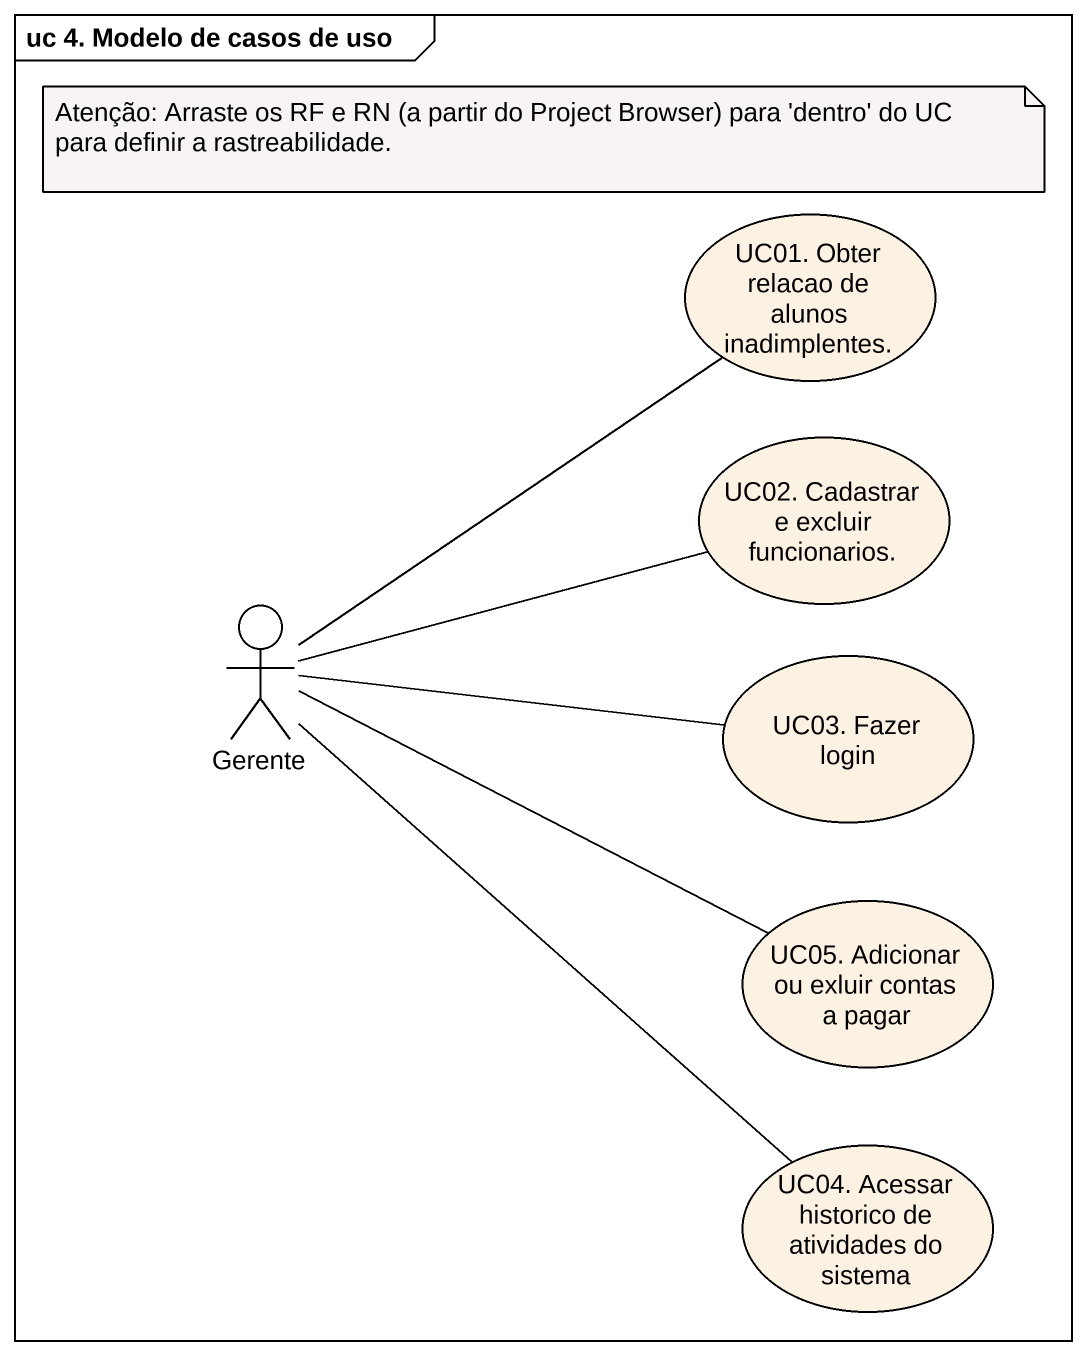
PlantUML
@startuml
mainframe uc 4. Modelo de casos de uso
usecase "UC01. Obter relacao de alunos inadimplentes." as UC01_Obter_relacao_de
usecase "UC02. Cadastrar e excluir funcionarios." as UC02_Cadastrar_e_excluir
actor Gerente
usecase "UC03. Fazer login" as UC03_Fazer_login
usecase "UC05. Adicionar ou exluir contas a pagar" as UC05_Adicionar_ou_exluir
usecase "UC04. Acessar historico de atividades do sistema" as UC04_Acessar_historico_de
Gerente -up- UC01_Obter_relacao_de
Gerente -right- UC02_Cadastrar_e_excluir
Gerente -right- UC03_Fazer_login
Gerente -right- UC05_Adicionar_ou_exluir
Gerente -- UC04_Acessar_historico_de
note as N1
  Atenção: Arraste os RF e RN (a partir do Project Browser) para 'dentro' do UC para definir a rastreabilidade.
end note
@enduml
